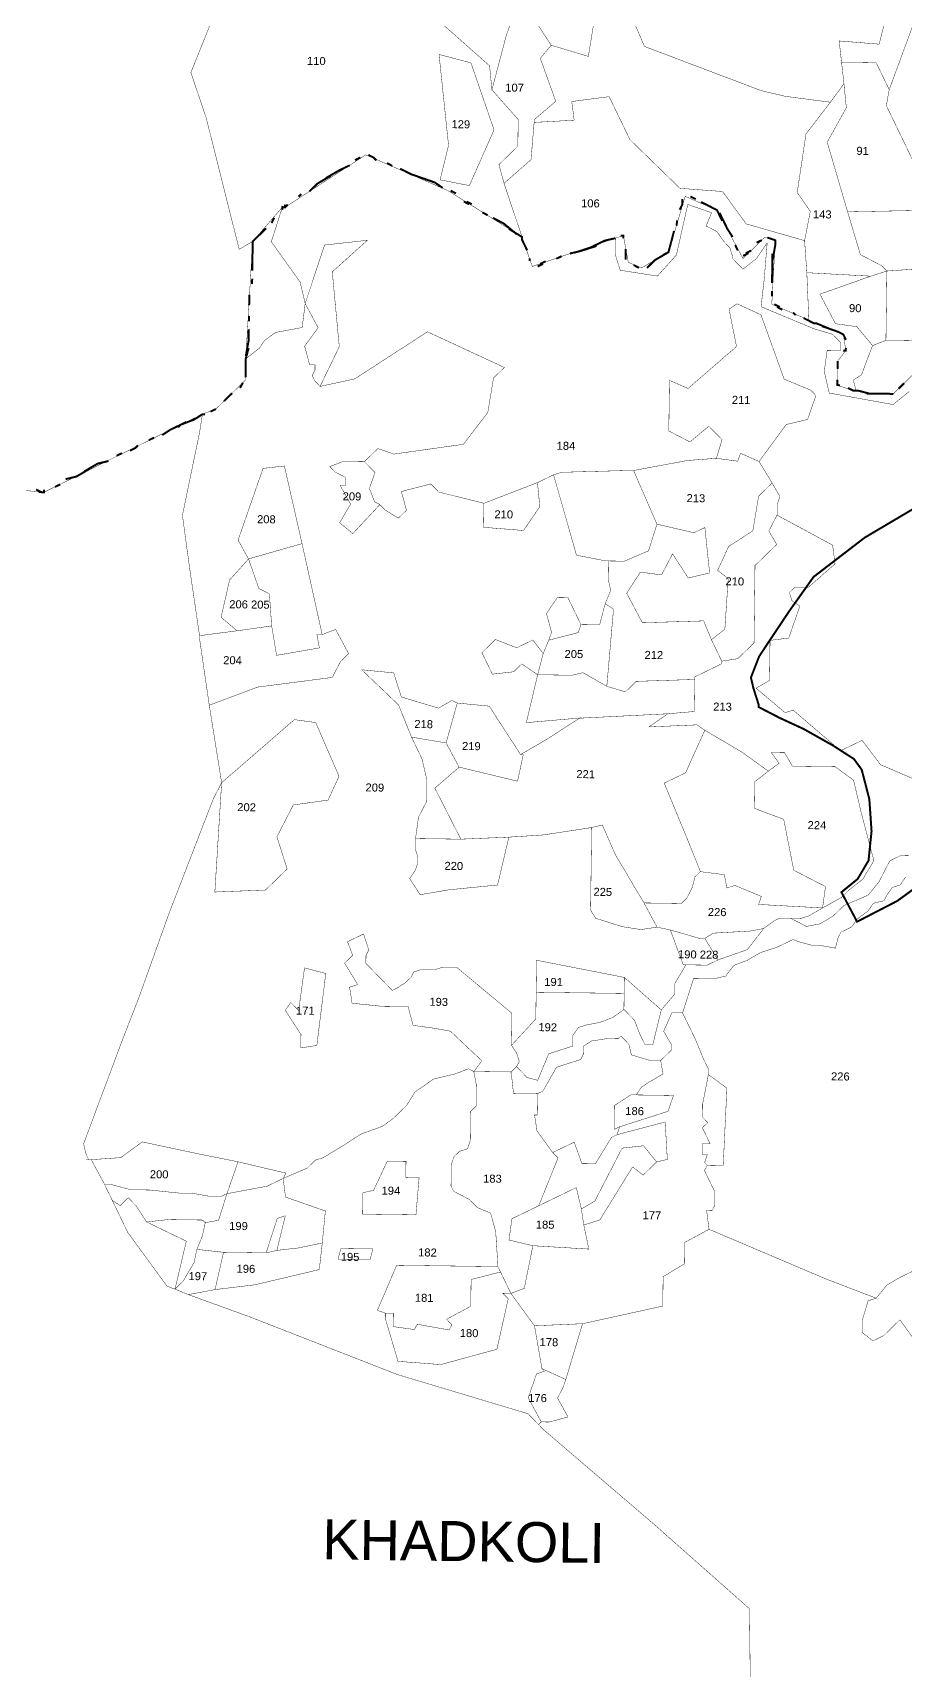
# Model space of a CAD drawing. Header units: metres. Extents: x 259177 to 277314, y 2171367 to 2185445.
# Drawn here: x 273274 to 274571, y 2174217 to 2176650 of the extents above; entities that cross this region are included whole.
import ezdxf

# ---------------------------------------------------------------- set-up
doc = ezdxf.new("R2010")
doc.units = ezdxf.units.M
doc.header["$MEASUREMENT"] = 0
for name, color, linetype in [('HAZARDS LINE', 1, 'Continuous'), ('SURVEY NO.', 7, 'Continuous'), ('SURVEY PLOT BOUNDARY', 35, 'Continuous'), ('VILLAGE BOUNDARY', 212, 'Continuous'), ('VILLAGE NAME', 3, 'Continuous')]:
    doc.layers.add(name, color=color, linetype=linetype)
doc.styles.add('PDF Arial', font='arial.ttf')

# ---------------------------------------------------------------- blocks, each defined once
blk = doc.blocks.new('FEWEWFEWQT')
at = {"layer": 'HAZARDS LINE', "lineweight": 18, "const_width": 0.005}
blk.add_lwpolyline([(282149.8361, 2174208.3896), (282149.7561, 2174208.3296), (282149.6561, 2174208.2763), (282149.6161, 2174208.3496), (282149.6561, 2174208.383), (282149.6828, 2174208.4296), (282149.6894, 2174208.503), (282149.6828, 2174208.583), (282149.6628, 2174208.6563), (282149.6428, 2174208.683), (282149.5894, 2174208.7163), (282149.5161, 2174208.7563), (282149.4561, 2174208.783), (282149.4028, 2174208.8097), (282149.4028, 2174208.8163), (282149.3894, 2174208.8564), (282149.3828, 2174208.883), (282149.4028, 2174208.9364), (282149.4761, 2174209.0497), (282149.5361, 2174209.1364), (282149.6628, 2174209.2364), (282149.8161, 2174209.3297)], dxfattribs=at)
at = {"layer": 'SURVEY PLOT BOUNDARY', "lineweight": 18, "const_width": 0.001}
for points in [[(282148.0095, 2174210.4965), (282147.9629, 2174210.3765), (282148.0029, 2174210.2631), (282148.0629, 2174210.0364), (282148.0895, 2174209.9364), (282148.1229, 2174209.9564), (282148.1095, 2174209.6631), (282148.1095, 2174209.6097), (282148.0362, 2174209.5364), (282148.0029, 2174209.5231), (282147.9495, 2174209.4964), (282147.6096, 2174209.3231), (282147.2629, 2174209.3497), (282147.1763, 2174209.3431), (282146.7896, 2174209.3631), (282146.3363, 2174209.3964), (282145.6364, 2174209.4364), (282145.0898, 2174209.4764), (282144.4831, 2174209.4964), (282144.5098, 2174209.6364), (282144.6098, 2174210.1298), (282144.8831, 2174210.4965)], [(282148.4695, 2174210.6098), (282148.7095, 2174210.4031), (282148.7162, 2174210.3431), (282148.7828, 2174210.2698), (282148.7828, 2174210.2031), (282148.7362, 2174210.1565), (282148.7495, 2174210.1098), (282148.7962, 2174209.9764), (282148.6095, 2174210.0898), (282148.4028, 2174210.1765), (282148.2029, 2174210.0431), (282148.1962, 2174210.0431), (282148.1229, 2174209.9564), (282148.0895, 2174209.9364), (282148.0629, 2174210.0364), (282148.0029, 2174210.2631), (282147.9629, 2174210.3765), (282148.0095, 2174210.4965)], [(282149.7961, 2174209.6631), (282149.7294, 2174209.5964), (282149.6694, 2174209.5964), (282149.6361, 2174209.6031), (282149.6294, 2174209.6297), (282149.6494, 2174209.6431), (282149.6761, 2174209.7164), (282149.7094, 2174209.7298), (282149.8227, 2174209.7298)], [(282149.7161, 2174210.6098), (282149.6828, 2174210.4698), (282149.5828, 2174210.4765), (282149.5894, 2174210.4231), (282149.5961, 2174210.3698), (282149.5628, 2174210.3231), (282149.4494, 2174210.3365), (282149.3894, 2174210.3498), (282149.0961, 2174210.4565), (282149.0695, 2174210.5165)], [(282149.7694, 2174210.1831), (282149.7027, 2174210.3165), (282149.7094, 2174210.3565), (282149.7827, 2174210.5632)], [(282149.0695, 2174210.5165), (282149.0961, 2174210.4565), (282149.3894, 2174210.3498), (282149.4494, 2174210.3365), (282149.5628, 2174210.3231), (282149.5028, 2174210.2431), (282149.4828, 2174210.0965), (282149.5161, 2174210.0498), (282149.5028, 2174209.9764), (282149.3561, 2174210.0164), (282149.2961, 2174210.0965), (282149.1895, 2174210.1031), (282149.0628, 2174210.2231), (282149.0095, 2174210.3298), (282148.9161, 2174210.3165), (282148.9228, 2174210.2698), (282148.8228, 2174210.2631), (282148.8228, 2174210.2698), (282148.8761, 2174210.3165), (282148.8361, 2174210.4231), (282148.8628, 2174210.4565), (282148.9561, 2174210.4298), (282148.9761, 2174210.5632)], [(282148.7828, 2174210.5765), (282148.7495, 2174210.4765), (282148.7162, 2174210.3431), (282148.7095, 2174210.4031), (282148.4695, 2174210.6098)], [(282149.7894, 2174208.6363), (282149.7094, 2174208.6697), (282149.6628, 2174208.7297), (282149.6094, 2174208.703), (282149.4894, 2174208.803), (282149.4694, 2174208.7963), (282149.3961, 2174208.8564), (282149.4294, 2174208.8764), (282149.4294, 2174208.9764), (282149.4761, 2174208.983), (282149.5028, 2174209.063), (282149.4828, 2174209.0764), (282149.4761, 2174209.0964), (282149.4894, 2174209.1097), (282149.5228, 2174209.1097), (282149.5894, 2174209.1697), (282149.5828, 2174209.2164), (282149.4428, 2174209.2897), (282149.4428, 2174209.3164), (282149.4494, 2174209.3364), (282149.4294, 2174209.3697), (282149.3961, 2174209.4231), (282149.4628, 2174209.5164), (282149.5161, 2174209.5297), (282149.5361, 2174209.5897), (282149.5228, 2174209.6031), (282149.4561, 2174209.6297), (282149.3961, 2174209.7898), (282149.3361, 2174209.8164), (282149.3161, 2174209.8031), (282149.3361, 2174209.7098), (282149.2161, 2174209.6031), (282149.1695, 2174209.6231), (282149.1695, 2174209.4964), (282149.2228, 2174209.4697), (282149.2694, 2174209.5097), (282149.3028, 2174209.4764), (282149.2894, 2174209.4297), (282149.2161, 2174209.4231), (282149.0828, 2174209.3964), (282149.0695, 2174209.3964), (282148.9028, 2174209.3897), (282148.8828, 2174209.3831), (282148.8428, 2174209.3631), (282148.7095, 2174209.3097), (282148.5962, 2174209.3364), (282148.5762, 2174209.3564), (282148.5028, 2174209.3364), (282148.5162, 2174209.2897), (282148.4962, 2174209.2697), (282148.4628, 2174209.2897), (282148.4495, 2174209.3031), (282148.4362, 2174209.3097), (282148.4228, 2174209.3431), (282148.4362, 2174209.3831), (282148.4095, 2174209.4097), (282148.4428, 2174209.4431), (282148.4828, 2174209.4297), (282148.6562, 2174209.4564), (282148.7162, 2174209.5364), (282148.7295, 2174209.6231), (282148.7562, 2174209.6498), (282148.5628, 2174209.7364), (282148.3828, 2174209.6164), (282148.2962, 2174209.5964), (282148.3429, 2174209.6964), (282148.3229, 2174209.8831), (282148.4095, 2174209.9631), (282148.3029, 2174209.9498), (282148.2562, 2174209.8031), (282148.2429, 2174209.8564), (282148.1695, 2174209.9564), (282148.1962, 2174210.0431), (282148.2029, 2174210.0431), (282148.4028, 2174210.1765), (282148.6095, 2174210.0898), (282148.7962, 2174209.9764), (282148.8228, 2174209.9031), (282149.0295, 2174209.9764), (282149.0295, 2174209.9364), (282149.0428, 2174209.8964), (282149.1361, 2174209.8831), (282149.1828, 2174209.9364), (282149.2095, 2174210.0631), (282149.2694, 2174210.0431), (282149.2561, 2174210.0098), (282149.2828, 2174209.9964), (282149.3028, 2174209.9698), (282149.3161, 2174209.9564), (282149.3228, 2174209.9364), (282149.3228, 2174209.9298), (282149.3494, 2174209.9031), (282149.3828, 2174209.9298), (282149.4094, 2174209.9698), (282149.4028, 2174209.8764), (282149.3961, 2174209.8098), (282149.5294, 2174209.7564), (282149.5761, 2174209.7431), (282149.5961, 2174209.7231), (282149.5961, 2174209.7031), (282149.5628, 2174209.7031), (282149.5561, 2174209.6498), (282149.5694, 2174209.5964), (282149.7294, 2174209.5697), (282149.7694, 2174209.6031)], [(282149.7694, 2174209.6031), (282149.7294, 2174209.5697), (282149.5694, 2174209.5964), (282149.5561, 2174209.6498), (282149.5628, 2174209.7031), (282149.5961, 2174209.7031), (282149.5961, 2174209.7231), (282149.5761, 2174209.7431), (282149.5294, 2174209.7564), (282149.3961, 2174209.8098), (282149.4028, 2174209.8764), (282149.4094, 2174209.9698), (282149.3828, 2174209.9298), (282149.3494, 2174209.9031), (282149.3228, 2174209.9298), (282149.3228, 2174209.9364), (282149.3161, 2174209.9564), (282149.3028, 2174209.9698), (282149.2828, 2174209.9964), (282149.2561, 2174210.0098), (282149.2694, 2174210.0431), (282149.2095, 2174210.0631), (282149.1828, 2174209.9364), (282149.1361, 2174209.8831), (282149.0428, 2174209.8964), (282149.0295, 2174209.9364), (282149.0295, 2174209.9764), (282149.0495, 2174209.9831), (282149.0628, 2174209.9164), (282149.0961, 2174209.9031), (282149.1628, 2174209.9431), (282149.2028, 2174210.0831), (282149.2828, 2174210.0498), (282149.3494, 2174209.9298), (282149.4028, 2174209.9831), (282149.4294, 2174209.9764), (282149.4228, 2174209.8164), (282149.5361, 2174209.7698), (282149.6028, 2174209.7431), (282149.6094, 2174209.7031), (282149.5894, 2174209.6764), (282149.5894, 2174209.6164), (282149.6294, 2174209.6031), (282149.6361, 2174209.6031), (282149.6694, 2174209.5964), (282149.7294, 2174209.5964), (282149.7961, 2174209.6631)], [(282149.7827, 2174208.443), (282149.7627, 2174208.443), (282149.7361, 2174208.4296), (282149.7094, 2174208.3763), (282149.6828, 2174208.343), (282149.6228, 2174208.3163), (282149.5961, 2174208.2896), (282149.5628, 2174208.2696), (282149.5294, 2174208.263), (282149.4894, 2174208.283), (282149.5161, 2174208.283), (282149.5361, 2174208.2896), (282149.5694, 2174208.3096), (282149.6161, 2174208.3363), (282149.6361, 2174208.3563), (282149.6694, 2174208.383), (282149.6961, 2174208.4296), (282149.6628, 2174208.5497), (282149.6428, 2174208.6297), (282149.5961, 2174208.663), (282149.5294, 2174208.663), (282149.4894, 2174208.663), (282149.4694, 2174208.6963), (282149.4361, 2174208.6963), (282149.4561, 2174208.6697), (282149.4294, 2174208.6497), (282149.3628, 2174208.6963), (282149.2694, 2174208.7497), (282149.2495, 2174208.763), (282149.1295, 2174208.7563), (282149.1761, 2174208.7897), (282149.2428, 2174208.7963), (282149.2428, 2174208.8764), (282149.2428, 2174208.883), (282149.3094, 2174208.9164), (282149.3094, 2174208.923), (282149.3494, 2174208.9297), (282149.3894, 2174208.9697), (282149.3894, 2174209.163), (282149.4428, 2174209.2164), (282149.4228, 2174209.2497), (282149.4428, 2174209.2897), (282149.5828, 2174209.2164), (282149.5894, 2174209.1697), (282149.5228, 2174209.1097), (282149.4894, 2174209.1097), (282149.4761, 2174209.0964), (282149.4828, 2174209.0764), (282149.5028, 2174209.063), (282149.4761, 2174208.983), (282149.4294, 2174208.9764), (282149.4294, 2174208.8764), (282149.3961, 2174208.8564), (282149.4694, 2174208.7963), (282149.4894, 2174208.803), (282149.6094, 2174208.703), (282149.6628, 2174208.7297), (282149.7094, 2174208.6697), (282149.7894, 2174208.6363)], [(282149.7761, 2174208.3896), (282149.7627, 2174208.3696), (282149.7427, 2174208.363), (282149.7294, 2174208.343), (282149.7227, 2174208.3296), (282149.6961, 2174208.323), (282149.6828, 2174208.303), (282149.6561, 2174208.283), (282149.6428, 2174208.263), (282149.6161, 2174208.2496), (282149.6094, 2174208.2363), (282149.6028, 2174208.2096), (282149.5628, 2174208.2163), (282149.5428, 2174208.2163), (282149.5161, 2174208.223), (282149.4961, 2174208.2296), (282149.4561, 2174208.2096), (282149.4161, 2174208.1963), (282149.3828, 2174208.1763), (282149.3494, 2174208.163), (282149.3294, 2174208.1363), (282149.3028, 2174208.1296), (282149.2628, 2174208.1296), (282149.2495, 2174208.1296), (282149.2228, 2174208.0429), (282149.1961, 2174208.0429), (282149.1761, 2174207.9963), (282149.1961, 2174207.9629), (282149.1961, 2174207.9496), (282149.1695, 2174207.9229), (282149.1428, 2174207.9229), (282149.0961, 2174207.9363), (282149.0895, 2174207.9629), (282149.0695, 2174207.9829), (282149.0628, 2174207.9763), (282149.0361, 2174207.9763), (282148.9961, 2174207.9696), (282148.9761, 2174207.9563), (282148.9761, 2174207.9363), (282148.9695, 2174207.9229), (282148.9095, 2174207.9029), (282148.8761, 2174207.8429), (282148.8628, 2174207.8363), (282148.8028, 2174207.8363), (282148.7962, 2174207.8896), (282148.8095, 2174207.9029), (282148.8361, 2174207.8763), (282148.8628, 2174207.8696), (282148.8895, 2174207.9363), (282148.9495, 2174207.9563), (282148.9495, 2174207.9829), (282148.9628, 2174208.0029), (282148.9828, 2174208.0096), (282149.0161, 2174208.0163), (282149.0495, 2174208.0296), (282149.0761, 2174208.0496), (282149.1028, 2174208.0229), (282149.1161, 2174207.9896), (282149.1295, 2174207.9629), (282149.1495, 2174207.9629), (282149.1695, 2174208.0496), (282149.2028, 2174208.0896), (282149.2028, 2174208.1163), (282149.2295, 2174208.163), (282149.2828, 2174208.163), (282149.3094, 2174208.1763), (282149.3828, 2174208.203), (282149.4228, 2174208.2563), (282149.4494, 2174208.2763), (282149.4628, 2174208.283), (282149.4894, 2174208.283), (282149.5294, 2174208.263), (282149.5628, 2174208.2696), (282149.5961, 2174208.2896), (282149.6228, 2174208.3163), (282149.6828, 2174208.343), (282149.7094, 2174208.3763), (282149.7361, 2174208.4296), (282149.7627, 2174208.443), (282149.7827, 2174208.443)], [(282149.8161, 2174207.4096), (282149.7761, 2174207.3896), (282149.7427, 2174207.3696), (282149.7161, 2174207.3362), (282149.5894, 2174207.3829), (282149.2961, 2174207.5029), (282149.2894, 2174207.5496), (282149.3028, 2174207.5496), (282149.3094, 2174207.5629), (282149.3094, 2174207.5962), (282149.2961, 2174207.6229), (282149.2828, 2174207.6496), (282149.2894, 2174207.6629), (282149.3294, 2174207.6629), (282149.3361, 2174207.8563), (282149.2894, 2174207.8896), (282149.2894, 2174207.9029), (282149.2761, 2174207.9296), (282149.2561, 2174207.9763), (282149.2228, 2174208.0429), (282149.2495, 2174208.1296), (282149.2628, 2174208.1296), (282149.3028, 2174208.1296), (282149.3294, 2174208.1363), (282149.3494, 2174208.163), (282149.3828, 2174208.1763), (282149.4161, 2174208.1963), (282149.4561, 2174208.2096), (282149.4961, 2174208.2296), (282149.5161, 2174208.223), (282149.5428, 2174208.2163), (282149.5628, 2174208.2163), (282149.6028, 2174208.2096), (282149.6094, 2174208.2363), (282149.6161, 2174208.2496), (282149.6428, 2174208.263), (282149.6561, 2174208.283), (282149.6828, 2174208.303), (282149.6961, 2174208.323), (282149.7227, 2174208.3296), (282149.7294, 2174208.343), (282149.7427, 2174208.363), (282149.7627, 2174208.3696), (282149.7761, 2174208.3896)], [(282149.4161, 2174206.2828), (282149.4094, 2174206.5562), (282149.1695, 2174206.7628), (282148.8895, 2174206.9962), (282148.8761, 2174207.0095), (282148.8828, 2174207.0162), (282148.9028, 2174207.0162), (282148.9495, 2174207.0295), (282148.9228, 2174207.0762), (282148.9361, 2174207.1029), (282148.9428, 2174207.1229), (282148.9828, 2174207.2629), (282149.1828, 2174207.3096), (282149.1828, 2174207.3829), (282149.2361, 2174207.4162), (282149.2361, 2174207.4696), (282149.2961, 2174207.5029), (282149.5894, 2174207.3829), (282149.7161, 2174207.3362), (282149.6961, 2174207.3296), (282149.6828, 2174207.2829), (282149.6828, 2174207.2495), (282149.7094, 2174207.2295), (282149.7361, 2174207.2429), (282149.7627, 2174207.2696), (282149.7761, 2174207.2829), (282149.8161, 2174207.2295)], [(282149.8161, 2174207.2295), (282149.7761, 2174207.2829), (282149.7627, 2174207.2696), (282149.7361, 2174207.2429), (282149.7094, 2174207.2295), (282149.6828, 2174207.2495), (282149.6828, 2174207.2829), (282149.6961, 2174207.3296), (282149.7161, 2174207.3362), (282149.7427, 2174207.3696), (282149.7761, 2174207.3896), (282149.8161, 2174207.4096)]]:
    blk.add_lwpolyline(points, dxfattribs=at)
for points in [[(282148.8628, 2174210.4565), (282148.7828, 2174210.5765), (282148.8095, 2174210.6632), (282148.9761, 2174210.5632), (282148.9561, 2174210.4298)], [(282149.7094, 2174210.3565), (282149.6761, 2174210.4231), (282149.5894, 2174210.4231), (282149.5828, 2174210.4765), (282149.6828, 2174210.4698), (282149.7161, 2174210.6098), (282149.7761, 2174210.6298), (282149.7827, 2174210.5632)], [(282148.8628, 2174210.4565), (282148.8361, 2174210.4231), (282148.8761, 2174210.3165), (282148.8228, 2174210.2698), (282148.8228, 2174210.2631), (282148.8161, 2174210.1698), (282148.7495, 2174210.1098), (282148.7362, 2174210.1565), (282148.7828, 2174210.2031), (282148.7828, 2174210.2698), (282148.7162, 2174210.3431), (282148.7495, 2174210.4765), (282148.7828, 2174210.5765)], [(282148.7228, 2174210.2431), (282148.6628, 2174210.4098), (282148.5828, 2174210.4298), (282148.6095, 2174210.2031), (282148.5895, 2174210.1165), (282148.6628, 2174210.1031)], [(282148.7228, 2174210.2431), (282148.6628, 2174210.1031), (282148.5895, 2174210.1165), (282148.6095, 2174210.2031), (282148.5828, 2174210.4298), (282148.6628, 2174210.4098)], [(282149.7094, 2174210.3565), (282149.7027, 2174210.3165), (282149.7694, 2174210.1831), (282149.8161, 2174210.0565), (282149.6094, 2174210.0498), (282149.5561, 2174210.2231), (282149.6028, 2174210.3098), (282149.5961, 2174210.3698), (282149.5894, 2174210.4231), (282149.6761, 2174210.4231)], [(282149.6094, 2174210.0498), (282149.6428, 2174209.9431), (282149.6961, 2174209.9164), (282149.7094, 2174209.9031), (282149.6694, 2174209.8898), (282149.5094, 2174209.8964), (282149.5028, 2174209.9764), (282149.5161, 2174210.0498), (282149.4828, 2174210.0965), (282149.5028, 2174210.2431), (282149.5628, 2174210.3231), (282149.5961, 2174210.3698), (282149.6028, 2174210.3098), (282149.5561, 2174210.2231)], [(282149.5028, 2174209.9764), (282149.5094, 2174209.8964), (282149.5161, 2174209.7764), (282149.5361, 2174209.7698), (282149.4228, 2174209.8164), (282149.4294, 2174209.9764), (282149.4028, 2174209.9831), (282149.3494, 2174209.9298), (282149.2828, 2174210.0498), (282149.2028, 2174210.0831), (282149.1628, 2174209.9431), (282149.0961, 2174209.9031), (282149.0628, 2174209.9164), (282149.0495, 2174209.9831), (282149.0295, 2174209.9764), (282148.8228, 2174209.9031), (282148.7962, 2174209.9764), (282148.7495, 2174210.1098), (282148.8161, 2174210.1698), (282148.8228, 2174210.2631), (282148.9228, 2174210.2698), (282148.9161, 2174210.3165), (282149.0095, 2174210.3298), (282149.0628, 2174210.2231), (282149.1895, 2174210.1031), (282149.2961, 2174210.0965), (282149.3561, 2174210.0164)], [(282149.8694, 2174209.9164), (282149.7094, 2174209.9031), (282149.6961, 2174209.9164), (282149.6428, 2174209.9431), (282149.6094, 2174210.0498), (282149.8161, 2174210.0565)], [(282148.1429, 2174209.6898), (282148.1095, 2174209.6631), (282148.1229, 2174209.9564), (282148.1962, 2174210.0431), (282148.1695, 2174209.9564), (282148.2429, 2174209.8564), (282148.2562, 2174209.8031), (282148.2495, 2174209.7431), (282148.2162, 2174209.7364), (282148.1829, 2174209.7298), (282148.1562, 2174209.7098)], [(282148.2962, 2174209.5964), (282148.2829, 2174209.6097), (282148.2762, 2174209.6231), (282148.2829, 2174209.6364), (282148.2829, 2174209.6498), (282148.2695, 2174209.6498), (282148.2562, 2174209.6964), (282148.2895, 2174209.7431), (282148.2562, 2174209.8031), (282148.3029, 2174209.9498), (282148.4095, 2174209.9631), (282148.3229, 2174209.8831), (282148.3429, 2174209.6964)], [(282149.6694, 2174209.8898), (282149.5428, 2174209.8431), (282149.5828, 2174209.7698), (282149.6361, 2174209.7631), (282149.6761, 2174209.7164), (282149.6494, 2174209.6431), (282149.6294, 2174209.6297), (282149.6361, 2174209.6031), (282149.6294, 2174209.6031), (282149.5894, 2174209.6164), (282149.5894, 2174209.6764), (282149.6094, 2174209.7031), (282149.6028, 2174209.7431), (282149.5361, 2174209.7698), (282149.5161, 2174209.7764), (282149.5094, 2174209.8964)], [(282149.7094, 2174209.7298), (282149.6761, 2174209.7164), (282149.6361, 2174209.7631), (282149.5828, 2174209.7698), (282149.5428, 2174209.8431), (282149.6694, 2174209.8898), (282149.7094, 2174209.9031)], [(282149.7094, 2174209.7298), (282149.7094, 2174209.9031), (282149.8694, 2174209.9164), (282149.8627, 2174209.7898), (282149.8227, 2174209.7831), (282149.8227, 2174209.7298)], [(282149.3961, 2174209.4231), (282149.3494, 2174209.4431), (282149.3428, 2174209.4231), (282149.2894, 2174209.4297), (282149.3028, 2174209.4764), (282149.2694, 2174209.5097), (282149.2228, 2174209.4697), (282149.1695, 2174209.4964), (282149.1695, 2174209.6231), (282149.2161, 2174209.6031), (282149.3361, 2174209.7098), (282149.3161, 2174209.8031), (282149.3361, 2174209.8164), (282149.3961, 2174209.7898), (282149.4561, 2174209.6297), (282149.5228, 2174209.6031), (282149.5361, 2174209.5897), (282149.5161, 2174209.5297), (282149.4628, 2174209.5164)], [(282148.2962, 2174209.5964), (282148.3828, 2174209.6164), (282148.5628, 2174209.7364), (282148.7562, 2174209.6498), (282148.7295, 2174209.6231), (282148.7162, 2174209.5364), (282148.6562, 2174209.4564), (282148.4828, 2174209.4297), (282148.4428, 2174209.4431), (282148.4095, 2174209.4097), (282148.3562, 2174209.4097), (282148.3229, 2174209.3964), (282148.3362, 2174209.3831), (282148.3629, 2174209.3697), (282148.3629, 2174209.3497), (282148.3495, 2174209.3497), (282148.3762, 2174209.3031), (282148.3495, 2174209.2564), (282148.3828, 2174209.2297), (282148.4495, 2174209.3031), (282148.4628, 2174209.2897), (282148.4962, 2174209.2697), (282148.5162, 2174209.2897), (282148.5028, 2174209.3364), (282148.5762, 2174209.3564), (282148.5962, 2174209.3364), (282148.7095, 2174209.3097), (282148.7095, 2174209.2497), (282148.8095, 2174209.243), (282148.8495, 2174209.3031), (282148.8428, 2174209.3631), (282148.8828, 2174209.3831), (282148.9428, 2174209.183), (282149.0161, 2174209.1697), (282149.0228, 2174209.1697), (282149.0228, 2174209.123), (282149.0295, 2174209.0964), (282149.0161, 2174209.063), (282149.0028, 2174209.0097), (282148.9561, 2174209.0097), (282148.9228, 2174209.0764), (282148.8961, 2174209.0764), (282148.8695, 2174209.0364), (282148.8828, 2174208.9897), (282148.8761, 2174208.9697), (282148.8628, 2174208.9364), (282148.8361, 2174208.9697), (282148.7962, 2174208.9497), (282148.7428, 2174208.9697), (282148.7095, 2174208.9364), (282148.7362, 2174208.883), (282148.7895, 2174208.8897), (282148.8028, 2174208.903), (282148.8095, 2174208.9097), (282148.8495, 2174208.883), (282148.8228, 2174208.763), (282148.9561, 2174208.7763), (282148.8761, 2174208.723), (282148.8095, 2174208.683), (282148.7295, 2174208.803), (282148.6495, 2174208.8097), (282148.6362, 2174208.8163), (282148.6028, 2174208.7963), (282148.5095, 2174208.823), (282148.4895, 2174208.883), (282148.4095, 2174208.8897), (282148.5028, 2174208.803), (282148.5362, 2174208.723), (282148.5628, 2174208.6697), (282148.5762, 2174208.6163), (282148.5762, 2174208.563), (282148.5562, 2174208.523), (282148.5495, 2174208.4697), (282148.5495, 2174208.443), (282148.5562, 2174208.423), (282148.5562, 2174208.4096), (282148.5495, 2174208.3896), (282148.5362, 2174208.3696), (282148.5628, 2174208.3296), (282148.6362, 2174208.343), (282148.7562, 2174208.3563), (282148.7828, 2174208.4763), (282148.8695, 2174208.483), (282148.9895, 2174208.503), (282148.9895, 2174208.2963), (282149.0028, 2174208.2763), (282149.0695, 2174208.2563), (282149.1161, 2174208.2496), (282149.1561, 2174208.2563), (282149.1895, 2174208.2496), (282149.2228, 2174208.163), (282149.2295, 2174208.163), (282149.2028, 2174208.1163), (282149.2028, 2174208.0896), (282149.1695, 2174208.0496), (282149.0761, 2174208.1296), (282148.8561, 2174208.1696), (282148.8561, 2174208.0896), (282148.8561, 2174208.0229), (282148.7962, 2174207.9563), (282148.7962, 2174208.0363), (282148.6562, 2174208.1496), (282148.6228, 2174208.1496), (282148.6028, 2174208.143), (282148.5828, 2174208.143), (282148.5695, 2174208.143), (282148.5495, 2174208.1363), (282148.5428, 2174208.123), (282148.5295, 2174208.1096), (282148.5095, 2174208.0963), (282148.4962, 2174208.0896), (282148.4295, 2174208.1563), (282148.4295, 2174208.1763), (282148.4362, 2174208.1896), (282148.4228, 2174208.2296), (282148.3828, 2174208.2096), (282148.3962, 2174208.1763), (282148.3762, 2174208.1563), (282148.4095, 2174208.103), (282148.3895, 2174208.0963), (282148.3962, 2174208.0563), (282148.4695, 2174208.0496), (282148.5362, 2174208.0496), (282148.5495, 2174208.0029), (282148.6028, 2174207.9963), (282148.6428, 2174207.9896), (282148.7228, 2174207.9163), (282148.7028, 2174207.8896), (282148.6895, 2174207.8963), (282148.6562, 2174207.8829), (282148.6028, 2174207.8696), (282148.5562, 2174207.8363), (282148.5362, 2174207.8029), (282148.5028, 2174207.7696), (282148.4762, 2174207.7496), (282148.4228, 2174207.7296), (282148.3828, 2174207.7029), (282148.3295, 2174207.6696), (282148.3095, 2174207.6629), (282148.2895, 2174207.6429), (282148.2295, 2174207.6162), (282148.2362, 2174207.6296), (282148.1162, 2174207.6563), (282148.0095, 2174207.6763), (282147.8762, 2174207.7029), (282147.8229, 2174207.6629), (282147.7429, 2174207.6563), (282147.7362, 2174207.6696), (282147.7296, 2174207.6963), (282147.8229, 2174207.9563), (282147.8629, 2174208.063), (282147.9362, 2174208.2763), (282148.0429, 2174208.563), (282148.0629, 2174208.603), (282148.0495, 2174208.3296), (282148.1762, 2174208.3363), (282148.2295, 2174208.3896), (282148.2029, 2174208.4697), (282148.2429, 2174208.5497), (282148.3295, 2174208.563), (282148.3562, 2174208.623), (282148.2962, 2174208.7563), (282148.2429, 2174208.763), (282148.0629, 2174208.603), (282148.0295, 2174208.7963), (282148.1495, 2174208.843), (282148.3362, 2174208.8697), (282148.3562, 2174208.9097), (282148.3762, 2174208.9297), (282148.3429, 2174208.9897), (282148.3095, 2174208.9764), (282148.2562, 2174209.203), (282148.2095, 2174209.3964), (282148.1562, 2174209.3897), (282148.0962, 2174209.2097), (282148.1229, 2174209.163), (282148.0762, 2174209.1097), (282148.0562, 2174209.0164), (282148.0962, 2174208.983), (282148.0029, 2174208.9697), (282147.9762, 2174209.1364), (282147.9562, 2174209.2697), (282147.9962, 2174209.4764), (282148.0029, 2174209.5231), (282148.0362, 2174209.5364), (282148.1095, 2174209.6097), (282148.1095, 2174209.6631), (282148.1429, 2174209.6898), (282148.1562, 2174209.7098), (282148.1829, 2174209.7298), (282148.2162, 2174209.7364), (282148.2495, 2174209.7431), (282148.2562, 2174209.8031), (282148.2895, 2174209.7431), (282148.2562, 2174209.6964), (282148.2695, 2174209.6498), (282148.2829, 2174209.6498), (282148.2829, 2174209.6364), (282148.2762, 2174209.6231), (282148.2829, 2174209.6097)], [(282149.4294, 2174209.3697), (282149.3961, 2174209.3364), (282149.3828, 2174209.2497), (282149.3228, 2174209.2097), (282149.2961, 2174209.1497), (282149.3228, 2174209.1297), (282149.3161, 2174209.003), (282149.2828, 2174208.9764), (282149.2628, 2174209.023), (282149.1095, 2174209.0164), (282149.0695, 2174209.0897), (282149.1028, 2174209.143), (282149.1561, 2174209.1364), (282149.1828, 2174209.1897), (282149.2228, 2174209.1297), (282149.2761, 2174209.143), (282149.2628, 2174209.2564), (282149.2361, 2174209.243), (282149.1428, 2174209.2631), (282149.0828, 2174209.3964), (282149.2161, 2174209.4231), (282149.2894, 2174209.4297), (282149.3428, 2174209.4231), (282149.3494, 2174209.4431), (282149.3961, 2174209.4231)], [(282148.4495, 2174209.3031), (282148.3828, 2174209.2297), (282148.3495, 2174209.2564), (282148.3762, 2174209.3031), (282148.3495, 2174209.3497), (282148.3629, 2174209.3497), (282148.3629, 2174209.3697), (282148.3362, 2174209.3831), (282148.3229, 2174209.3964), (282148.3562, 2174209.4097), (282148.4095, 2174209.4097), (282148.4362, 2174209.3831), (282148.4228, 2174209.3431), (282148.4362, 2174209.3097)], [(282148.1229, 2174209.163), (282148.0962, 2174209.2097), (282148.1562, 2174209.3897), (282148.2095, 2174209.3964), (282148.2562, 2174209.203)], [(282148.7095, 2174209.3097), (282148.8428, 2174209.3631), (282148.8495, 2174209.3031), (282148.8095, 2174209.243), (282148.7095, 2174209.2497)], [(282149.1428, 2174209.2631), (282149.1228, 2174209.1964), (282149.0628, 2174209.1697), (282149.0228, 2174209.1697), (282149.0161, 2174209.1697), (282148.9428, 2174209.183), (282148.8828, 2174209.3831), (282148.9028, 2174209.3897), (282149.0695, 2174209.3964), (282149.0828, 2174209.3964)], [(282149.4428, 2174209.2897), (282149.4228, 2174209.2497), (282149.4428, 2174209.2164), (282149.3894, 2174209.163), (282149.3894, 2174208.9697), (282149.3494, 2174208.9297), (282149.3094, 2174208.923), (282149.2828, 2174208.9764), (282149.3161, 2174209.003), (282149.3228, 2174209.1297), (282149.2961, 2174209.1497), (282149.3228, 2174209.2097), (282149.3828, 2174209.2497), (282149.3961, 2174209.3364), (282149.4294, 2174209.3697), (282149.4494, 2174209.3364), (282149.4428, 2174209.3164)], [(282149.2828, 2174208.9764), (282149.3094, 2174208.923), (282149.3094, 2174208.9164), (282149.2428, 2174208.883), (282149.2428, 2174208.8764), (282149.0961, 2174208.8697), (282149.0695, 2174208.843), (282149.0228, 2174208.8564), (282149.0361, 2174209.0364), (282149.0361, 2174209.0497), (282149.0161, 2174209.063), (282149.0295, 2174209.0964), (282149.0228, 2174209.123), (282149.0228, 2174209.1697), (282149.0628, 2174209.1697), (282149.1228, 2174209.1964), (282149.1428, 2174209.2631), (282149.2361, 2174209.243), (282149.2628, 2174209.2564), (282149.2761, 2174209.143), (282149.2228, 2174209.1297), (282149.1828, 2174209.1897), (282149.1561, 2174209.1364), (282149.1028, 2174209.143), (282149.0695, 2174209.0897), (282149.1095, 2174209.0164), (282149.2628, 2174209.023)], [(282148.1829, 2174208.9964), (282148.1762, 2174209.0764), (282148.1495, 2174209.0897), (282148.1229, 2174209.163), (282148.2562, 2174209.203), (282148.3095, 2174208.9764), (282148.2962, 2174208.9764), (282148.3029, 2174208.943), (282148.1962, 2174208.923)], [(282148.1829, 2174208.9964), (282148.0962, 2174208.983), (282148.0562, 2174209.0164), (282148.0762, 2174209.1097), (282148.1229, 2174209.163), (282148.1495, 2174209.0897), (282148.1762, 2174209.0764)], [(282148.9561, 2174209.0097), (282148.9495, 2174208.9897), (282148.8761, 2174208.9697), (282148.8828, 2174208.9897), (282148.8695, 2174209.0364), (282148.8961, 2174209.0764), (282148.9228, 2174209.0764)], [(282149.0228, 2174208.8564), (282148.9628, 2174208.8897), (282148.9361, 2174208.883), (282148.8895, 2174208.883), (282148.8495, 2174208.883), (282148.8628, 2174208.9364), (282148.8761, 2174208.9697), (282148.9495, 2174208.9897), (282148.9561, 2174209.0097), (282149.0028, 2174209.0097), (282149.0161, 2174209.063), (282149.0361, 2174209.0497), (282149.0361, 2174209.0364)], [(282148.3095, 2174208.9764), (282148.3429, 2174208.9897), (282148.3762, 2174208.9297), (282148.3562, 2174208.9097), (282148.3362, 2174208.8697), (282148.1495, 2174208.843), (282148.0295, 2174208.7963), (282148.0029, 2174208.963), (282148.0029, 2174208.9697), (282148.0962, 2174208.983), (282148.1829, 2174208.9964), (282148.1962, 2174208.923), (282148.3029, 2174208.943), (282148.2962, 2174208.9764)], [(282148.8628, 2174208.9364), (282148.8495, 2174208.883), (282148.8095, 2174208.9097), (282148.8028, 2174208.903), (282148.7895, 2174208.8897), (282148.7362, 2174208.883), (282148.7095, 2174208.9364), (282148.7428, 2174208.9697), (282148.7962, 2174208.9497), (282148.8361, 2174208.9697)], [(282148.6495, 2174208.8097), (282148.6228, 2174208.7097), (282148.5362, 2174208.723), (282148.5028, 2174208.803), (282148.4095, 2174208.8897), (282148.4895, 2174208.883), (282148.5095, 2174208.823), (282148.6028, 2174208.7963), (282148.6362, 2174208.8163)], [(282149.0228, 2174208.8564), (282149.0695, 2174208.843), (282149.0961, 2174208.8697), (282149.2428, 2174208.8764), (282149.2428, 2174208.7963), (282149.1761, 2174208.7897), (282148.9628, 2174208.7763), (282148.9561, 2174208.7763), (282148.8228, 2174208.763), (282148.8495, 2174208.883), (282148.8895, 2174208.883), (282148.9361, 2174208.883), (282148.9628, 2174208.8897)], [(282149.2694, 2174208.7497), (282149.2428, 2174208.6897), (282149.2228, 2174208.643), (282149.1695, 2174208.6163), (282149.2295, 2174208.4763), (282149.2628, 2174208.3963), (282149.2495, 2174208.383), (282149.2428, 2174208.3563), (282149.2295, 2174208.3296), (282149.2161, 2174208.3163), (282149.1228, 2174208.3163), (282149.0495, 2174208.4363), (282149.0161, 2174208.5097), (282148.9895, 2174208.503), (282148.8695, 2174208.483), (282148.7828, 2174208.4763), (282148.6628, 2174208.4697), (282148.5962, 2174208.5963), (282148.6562, 2174208.6497), (282148.8028, 2174208.6163), (282148.8161, 2174208.683), (282148.8095, 2174208.683), (282148.8761, 2174208.723), (282148.9561, 2174208.7763), (282148.9628, 2174208.7763), (282149.1761, 2174208.7897), (282149.1295, 2174208.7563), (282149.2495, 2174208.763)], [(282148.8095, 2174208.683), (282148.8161, 2174208.683), (282148.8028, 2174208.6163), (282148.6562, 2174208.6497), (282148.6228, 2174208.7097), (282148.6495, 2174208.8097), (282148.7295, 2174208.803)], [(282148.0629, 2174208.603), (282148.2429, 2174208.763), (282148.2962, 2174208.7563), (282148.3562, 2174208.623), (282148.3295, 2174208.563), (282148.2429, 2174208.5497), (282148.2029, 2174208.4697), (282148.2295, 2174208.3896), (282148.1762, 2174208.3363), (282148.0495, 2174208.3296)], [(282149.4294, 2174208.6497), (282149.3961, 2174208.623), (282149.3961, 2174208.5563), (282149.4694, 2174208.5297), (282149.4961, 2174208.403), (282149.5761, 2174208.363), (282149.5694, 2174208.3096), (282149.4094, 2174208.3163), (282149.4161, 2174208.3363), (282149.3494, 2174208.363), (282149.3294, 2174208.3563), (282149.3228, 2174208.3896), (282149.2628, 2174208.3963), (282149.2295, 2174208.4763), (282149.1695, 2174208.6163), (282149.2228, 2174208.643), (282149.2428, 2174208.6897), (282149.2694, 2174208.7497), (282149.3628, 2174208.6963)], [(282148.6562, 2174208.6497), (282148.5962, 2174208.5963), (282148.6628, 2174208.4697), (282148.5495, 2174208.4697), (282148.5562, 2174208.523), (282148.5762, 2174208.563), (282148.5762, 2174208.6163), (282148.5628, 2174208.6697), (282148.5362, 2174208.723), (282148.6228, 2174208.7097)], [(282149.4894, 2174208.663), (282149.5294, 2174208.663), (282149.5961, 2174208.663), (282149.6428, 2174208.6297), (282149.6628, 2174208.5497), (282149.6961, 2174208.4296), (282149.6694, 2174208.383), (282149.6361, 2174208.3563), (282149.6161, 2174208.3363), (282149.5694, 2174208.3096), (282149.5761, 2174208.363), (282149.4961, 2174208.403), (282149.4694, 2174208.5297), (282149.3961, 2174208.5563), (282149.3961, 2174208.623), (282149.4294, 2174208.6497), (282149.4561, 2174208.6697), (282149.4361, 2174208.6963), (282149.4694, 2174208.6963)], [(282149.1561, 2174208.2563), (282149.1161, 2174208.2496), (282149.0695, 2174208.2563), (282149.0028, 2174208.2763), (282148.9895, 2174208.2963), (282148.9895, 2174208.503), (282149.0161, 2174208.5097), (282149.0495, 2174208.4363), (282149.1228, 2174208.3163)], [(282148.5495, 2174208.4697), (282148.6628, 2174208.4697), (282148.7828, 2174208.4763), (282148.7562, 2174208.3563), (282148.6362, 2174208.343), (282148.5628, 2174208.3296), (282148.5362, 2174208.3696), (282148.5495, 2174208.3896), (282148.5562, 2174208.4096), (282148.5562, 2174208.423), (282148.5495, 2174208.443)], [(282149.5694, 2174208.3096), (282149.5361, 2174208.2896), (282149.5161, 2174208.283), (282149.4894, 2174208.283), (282149.4628, 2174208.283), (282149.4494, 2174208.2763), (282149.4228, 2174208.2563), (282149.3894, 2174208.2496), (282149.2961, 2174208.243), (282149.2761, 2174208.2296), (282149.2628, 2174208.2296), (282149.1895, 2174208.2496), (282149.1561, 2174208.2563), (282149.1228, 2174208.3163), (282149.2161, 2174208.3163), (282149.2295, 2174208.3296), (282149.2428, 2174208.3563), (282149.2495, 2174208.383), (282149.2628, 2174208.3963), (282149.3228, 2174208.3896), (282149.3294, 2174208.3563), (282149.3494, 2174208.363), (282149.4161, 2174208.3363), (282149.4094, 2174208.3163)], [(282149.2761, 2174208.2296), (282149.2961, 2174208.243), (282149.3894, 2174208.2496), (282149.4228, 2174208.2563), (282149.3828, 2174208.203), (282149.3094, 2174208.1763)], [(282148.7962, 2174207.9563), (282148.8095, 2174207.9363), (282148.8161, 2174207.9163), (282148.8095, 2174207.9029), (282148.7962, 2174207.8896), (282148.7028, 2174207.8896), (282148.7228, 2174207.9163), (282148.6428, 2174207.9896), (282148.6028, 2174207.9963), (282148.5495, 2174208.0029), (282148.5362, 2174208.0496), (282148.4695, 2174208.0496), (282148.3962, 2174208.0563), (282148.3895, 2174208.0963), (282148.4095, 2174208.103), (282148.3762, 2174208.1563), (282148.3962, 2174208.1763), (282148.3828, 2174208.2096), (282148.4228, 2174208.2296), (282148.4362, 2174208.1896), (282148.4295, 2174208.1763), (282148.4295, 2174208.1563), (282148.4962, 2174208.0896), (282148.5095, 2174208.0963), (282148.5295, 2174208.1096), (282148.5428, 2174208.123), (282148.5495, 2174208.1363), (282148.5695, 2174208.143), (282148.5828, 2174208.143), (282148.6028, 2174208.143), (282148.6228, 2174208.1496), (282148.6562, 2174208.1496), (282148.7962, 2174208.0363)], [(282149.2761, 2174208.2296), (282149.3094, 2174208.1763), (282149.2828, 2174208.163), (282149.2295, 2174208.163), (282149.2228, 2174208.163), (282149.1895, 2174208.2496), (282149.2628, 2174208.2296)], [(282148.3295, 2174208.1296), (282148.3095, 2174207.9496), (282148.2695, 2174207.9429), (282148.2695, 2174207.9763), (282148.2295, 2174208.0363), (282148.2429, 2174208.0563), (282148.2629, 2174208.0363), (282148.2762, 2174208.143)], [(282148.3295, 2174208.1296), (282148.2762, 2174208.143), (282148.2629, 2174208.0363), (282148.2429, 2174208.0563), (282148.2295, 2174208.0363), (282148.2695, 2174207.9763), (282148.2695, 2174207.9429), (282148.3095, 2174207.9496)], [(282149.0761, 2174208.0896), (282148.8561, 2174208.0896), (282148.8561, 2174208.1696), (282149.0761, 2174208.1296)], [(282149.0761, 2174208.0896), (282149.0761, 2174208.1296), (282149.1695, 2174208.0496), (282149.1495, 2174207.9629), (282149.1295, 2174207.9629), (282149.1161, 2174207.9896), (282149.1028, 2174208.0229), (282149.0761, 2174208.0496)], [(282149.0761, 2174208.0496), (282149.0495, 2174208.0296), (282149.0161, 2174208.0163), (282148.9828, 2174208.0096), (282148.9628, 2174208.0029), (282148.9495, 2174207.9829), (282148.9495, 2174207.9563), (282148.8895, 2174207.9363), (282148.8628, 2174207.8696), (282148.8361, 2174207.8763), (282148.8095, 2174207.9029), (282148.8161, 2174207.9163), (282148.8095, 2174207.9363), (282148.7962, 2174207.9563), (282148.8561, 2174208.0229), (282148.8561, 2174208.0896), (282149.0761, 2174208.0896)], [(282149.2894, 2174207.8896), (282149.2761, 2174207.8163), (282149.2761, 2174207.7829), (282149.2894, 2174207.7696), (282149.2761, 2174207.7563), (282149.2961, 2174207.7163), (282149.2761, 2174207.7163), (282149.2761, 2174207.7029), (282149.2761, 2174207.6896), (282149.2894, 2174207.6896), (282149.2828, 2174207.6696), (282149.2894, 2174207.6629), (282149.2828, 2174207.6496), (282149.2961, 2174207.6229), (282149.3094, 2174207.5962), (282149.3094, 2174207.5629), (282149.3028, 2174207.5496), (282149.2894, 2174207.5496), (282149.2961, 2174207.5029), (282149.2361, 2174207.4696), (282149.2361, 2174207.4162), (282149.1828, 2174207.3829), (282149.1828, 2174207.3096), (282148.9828, 2174207.2629), (282148.8628, 2174207.2562), (282148.8028, 2174207.3362), (282148.8361, 2174207.3496), (282148.8561, 2174207.4562), (282148.9961, 2174207.4496), (282148.9828, 2174207.5096), (282149.0228, 2174207.5229), (282149.1028, 2174207.6563), (282149.1295, 2174207.6362), (282149.1628, 2174207.6696), (282149.1895, 2174207.6763), (282149.1828, 2174207.7696), (282149.0628, 2174207.7363), (282149.0695, 2174207.7563), (282149.1895, 2174207.7963), (282149.2028, 2174207.8363), (282149.1095, 2174207.8363), (282149.1228, 2174207.8563), (282149.1428, 2174207.8696), (282149.1761, 2174207.8896), (282149.1695, 2174207.9229), (282149.1961, 2174207.9496), (282149.1961, 2174207.9629), (282149.1761, 2174207.9963), (282149.1961, 2174208.0429), (282149.2228, 2174208.0429), (282149.2561, 2174207.9763), (282149.2761, 2174207.9296), (282149.2894, 2174207.9029)], [(282149.1695, 2174207.9229), (282149.1761, 2174207.8896), (282149.1428, 2174207.8696), (282149.1228, 2174207.8563), (282149.1095, 2174207.8363), (282149.0961, 2174207.8363), (282149.0561, 2174207.8096), (282149.0561, 2174207.7496), (282149.0695, 2174207.7563), (282149.0628, 2174207.7363), (282149.0495, 2174207.7296), (282149.0095, 2174207.6629), (282148.9761, 2174207.6629), (282148.9561, 2174207.7163), (282148.9028, 2174207.6896), (282148.8628, 2174207.7429), (282148.8561, 2174207.7829), (282148.8628, 2174207.7829), (282148.8628, 2174207.8363), (282148.8761, 2174207.8429), (282148.9095, 2174207.9029), (282148.9695, 2174207.9229), (282148.9761, 2174207.9363), (282148.9761, 2174207.9563), (282148.9961, 2174207.9696), (282149.0361, 2174207.9763), (282149.0628, 2174207.9763), (282149.0695, 2174207.9829), (282149.0895, 2174207.9629), (282149.0961, 2174207.9363), (282149.1428, 2174207.9229)], [(282148.7028, 2174207.8896), (282148.7095, 2174207.8563), (282148.7095, 2174207.8029), (282148.6962, 2174207.7896), (282148.6962, 2174207.7163), (282148.6895, 2174207.6963), (282148.6695, 2174207.6896), (282148.6562, 2174207.6763), (282148.6495, 2174207.6563), (282148.6495, 2174207.6029), (282148.6562, 2174207.5896), (282148.6962, 2174207.5696), (282148.7028, 2174207.5629), (282148.7162, 2174207.5496), (282148.7495, 2174207.5362), (282148.7628, 2174207.4896), (282148.7695, 2174207.4029), (282148.5162, 2174207.4029), (282148.4695, 2174207.2896), (282148.4895, 2174207.2829), (282148.4895, 2174207.2696), (282148.5228, 2174207.1629), (282148.6295, 2174207.1562), (282148.7695, 2174207.1962), (282148.7962, 2174207.3229), (282148.7828, 2174207.3362), (282148.8028, 2174207.3362), (282148.8628, 2174207.2562), (282148.8828, 2174207.1495), (282148.8895, 2174207.1429), (282148.8695, 2174207.1362), (282148.8495, 2174207.0762), (282148.8828, 2174207.0162), (282148.8761, 2174207.0095), (282148.8495, 2174207.0362), (282148.5228, 2174207.1295), (282148.1495, 2174207.2696), (282147.9962, 2174207.3229), (282148.0629, 2174207.3362), (282148.1629, 2174207.3496), (282148.3229, 2174207.3896), (282148.3295, 2174207.4562), (282148.3362, 2174207.5362), (282148.2362, 2174207.5696), (282148.2295, 2174207.6162), (282148.2895, 2174207.6429), (282148.3095, 2174207.6629), (282148.3295, 2174207.6696), (282148.3828, 2174207.7029), (282148.4228, 2174207.7296), (282148.4762, 2174207.7496), (282148.5028, 2174207.7696), (282148.5362, 2174207.8029), (282148.5562, 2174207.8363), (282148.6028, 2174207.8696), (282148.6562, 2174207.8829), (282148.6895, 2174207.8963)], [(282148.7962, 2174207.8896), (282148.8028, 2174207.8363), (282148.8628, 2174207.8363), (282148.8628, 2174207.7829), (282148.8561, 2174207.7829), (282148.8628, 2174207.7429), (282148.9028, 2174207.6896), (282148.9161, 2174207.6763), (282148.8695, 2174207.5562), (282148.8028, 2174207.5229), (282148.7962, 2174207.4696), (282148.8561, 2174207.4562), (282148.8361, 2174207.3496), (282148.8028, 2174207.3362), (282148.7828, 2174207.3762), (282148.7762, 2174207.3896), (282148.7695, 2174207.4029), (282148.7628, 2174207.4896), (282148.7495, 2174207.5362), (282148.7162, 2174207.5496), (282148.7028, 2174207.5629), (282148.6962, 2174207.5696), (282148.6562, 2174207.5896), (282148.6495, 2174207.6029), (282148.6495, 2174207.6563), (282148.6562, 2174207.6763), (282148.6695, 2174207.6896), (282148.6895, 2174207.6963), (282148.6962, 2174207.7163), (282148.6962, 2174207.7896), (282148.7095, 2174207.8029), (282148.7095, 2174207.8563), (282148.7028, 2174207.8896)], [(282149.2894, 2174207.6629), (282149.2828, 2174207.6696), (282149.2894, 2174207.6896), (282149.2761, 2174207.6896), (282149.2761, 2174207.7029), (282149.2761, 2174207.7163), (282149.2961, 2174207.7163), (282149.2761, 2174207.7563), (282149.2894, 2174207.7696), (282149.2761, 2174207.7829), (282149.2761, 2174207.8163), (282149.2894, 2174207.8896), (282149.3361, 2174207.8563), (282149.3294, 2174207.6629)], [(282149.1095, 2174207.8363), (282149.2028, 2174207.8363), (282149.1895, 2174207.7963), (282149.0695, 2174207.7563), (282149.0561, 2174207.7496), (282149.0561, 2174207.8096), (282149.0961, 2174207.8363)], [(282149.1628, 2174207.6696), (282149.1295, 2174207.7096), (282149.0761, 2174207.7029), (282149.0095, 2174207.5696), (282148.9761, 2174207.5496), (282148.9628, 2174207.6029), (282148.8695, 2174207.5562), (282148.9161, 2174207.6763), (282148.9028, 2174207.6896), (282148.9561, 2174207.7163), (282148.9761, 2174207.6629), (282149.0095, 2174207.6629), (282149.0495, 2174207.7296), (282149.0628, 2174207.7363), (282149.1828, 2174207.7696), (282149.1895, 2174207.6763)], [(282148.1162, 2174207.6563), (282148.0895, 2174207.5762), (282148.0762, 2174207.5696), (282148.0429, 2174207.5696), (282148.0029, 2174207.5762), (282147.9695, 2174207.5762), (282147.8962, 2174207.5829), (282147.8496, 2174207.5829), (282147.7962, 2174207.5962), (282147.7829, 2174207.5962), (282147.7496, 2174207.6563), (282147.7429, 2174207.6563), (282147.8229, 2174207.6629), (282147.8762, 2174207.7029), (282148.0095, 2174207.6763)], [(282148.9828, 2174207.5096), (282148.9761, 2174207.5496), (282149.0095, 2174207.5696), (282149.0761, 2174207.7029), (282149.1295, 2174207.7096), (282149.1628, 2174207.6696), (282149.1295, 2174207.6362), (282149.1028, 2174207.6563), (282149.0228, 2174207.5229)], [(282148.1162, 2174207.6563), (282148.2362, 2174207.6296), (282148.2295, 2174207.6162), (282148.1895, 2174207.5962), (282148.1562, 2174207.5896), (282148.0895, 2174207.5762)], [(282148.5695, 2174207.6229), (282148.5628, 2174207.5296), (282148.4295, 2174207.5296), (282148.4295, 2174207.5829), (282148.4562, 2174207.5896), (282148.4895, 2174207.6629), (282148.5362, 2174207.6629), (282148.5362, 2174207.6229)], [(282148.5695, 2174207.6229), (282148.5362, 2174207.6229), (282148.5362, 2174207.6629), (282148.4895, 2174207.6629), (282148.4562, 2174207.5896), (282148.4295, 2174207.5829), (282148.4295, 2174207.5296), (282148.5628, 2174207.5296)], [(282148.3295, 2174207.4562), (282148.2695, 2174207.4429), (282148.2162, 2174207.4362), (282148.2362, 2174207.5229), (282148.2162, 2174207.5162), (282148.1895, 2174207.4296), (282148.1695, 2174207.4296), (282148.0829, 2174207.4296), (282148.0162, 2174207.4362), (282148.0295, 2174207.4696), (282148.0362, 2174207.5029), (282148.0695, 2174207.5096), (282148.0895, 2174207.5762), (282148.1562, 2174207.5896), (282148.1895, 2174207.5962), (282148.2295, 2174207.6162), (282148.2362, 2174207.5696), (282148.3362, 2174207.5362)], [(282148.8561, 2174207.4562), (282148.7962, 2174207.4696), (282148.8028, 2174207.5229), (282148.8695, 2174207.5562), (282148.9628, 2174207.6029), (282148.9761, 2174207.5496), (282148.9828, 2174207.5096), (282148.9961, 2174207.4496)], [(282148.0895, 2174207.5762), (282148.0695, 2174207.5096), (282148.0362, 2174207.5029), (282148.0295, 2174207.5096), (282147.9429, 2174207.5096), (282147.8896, 2174207.5029), (282147.8629, 2174207.5429), (282147.8429, 2174207.5629), (282147.8229, 2174207.5429), (282147.8029, 2174207.5562), (282147.7829, 2174207.5962), (282147.7962, 2174207.5962), (282147.8496, 2174207.5829), (282147.8962, 2174207.5829), (282147.9695, 2174207.5762), (282148.0029, 2174207.5762), (282148.0429, 2174207.5696), (282148.0762, 2174207.5696)], [(282147.9629, 2174207.3362), (282147.9429, 2174207.3429), (282147.8429, 2174207.4762), (282147.8029, 2174207.5562), (282147.8229, 2174207.5429), (282147.8429, 2174207.5629), (282147.8629, 2174207.5429), (282147.8896, 2174207.5029), (282147.9895, 2174207.4562)], [(282148.2162, 2174207.4362), (282148.1895, 2174207.4296), (282148.2162, 2174207.5162), (282148.2362, 2174207.5229)], [(282148.0362, 2174207.5029), (282148.0295, 2174207.4696), (282148.0162, 2174207.4362), (282148.0095, 2174207.4029), (282147.9829, 2174207.3562), (282147.9629, 2174207.3362), (282147.9895, 2174207.4562), (282147.8896, 2174207.5029), (282147.9429, 2174207.5096), (282148.0295, 2174207.5096)], [(282147.9629, 2174207.3362), (282147.9829, 2174207.3562), (282148.0095, 2174207.4029), (282148.0162, 2174207.4362), (282148.0829, 2174207.4296), (282148.0629, 2174207.3362), (282147.9962, 2174207.3229)], [(282148.0629, 2174207.3362), (282148.0829, 2174207.4296), (282148.1695, 2174207.4296), (282148.1895, 2174207.4296), (282148.2162, 2174207.4362), (282148.2695, 2174207.4429), (282148.3295, 2174207.4562), (282148.3229, 2174207.3896), (282148.1629, 2174207.3496)], [(282148.4562, 2174207.4429), (282148.3762, 2174207.4429), (282148.3695, 2174207.4162), (282148.4495, 2174207.4162)], [(282148.4562, 2174207.4429), (282148.4495, 2174207.4162), (282148.3695, 2174207.4162), (282148.3762, 2174207.4429)], [(282148.7762, 2174207.3896), (282148.7028, 2174207.3696), (282148.7028, 2174207.3029), (282148.6428, 2174207.2696), (282148.6562, 2174207.2562), (282148.6495, 2174207.2429), (282148.5695, 2174207.2562), (282148.5628, 2174207.2429), (282148.5095, 2174207.2495), (282148.5095, 2174207.2829), (282148.4895, 2174207.2829), (282148.4695, 2174207.2896), (282148.5162, 2174207.4029), (282148.7695, 2174207.4029)], [(282148.4895, 2174207.2829), (282148.5095, 2174207.2829), (282148.5095, 2174207.2495), (282148.5628, 2174207.2429), (282148.5695, 2174207.2562), (282148.6495, 2174207.2429), (282148.6562, 2174207.2562), (282148.6428, 2174207.2696), (282148.7028, 2174207.3029), (282148.7028, 2174207.3696), (282148.7762, 2174207.3896), (282148.7828, 2174207.3762), (282148.8028, 2174207.3362), (282148.7828, 2174207.3362), (282148.7962, 2174207.3229), (282148.7695, 2174207.1962), (282148.6295, 2174207.1562), (282148.5228, 2174207.1629), (282148.4895, 2174207.2696)], [(282148.8828, 2174207.1495), (282148.8628, 2174207.2562), (282148.9828, 2174207.2629), (282148.9428, 2174207.1229)], [(282148.9428, 2174207.1229), (282148.9361, 2174207.1029), (282148.9228, 2174207.0762), (282148.9495, 2174207.0295), (282148.9028, 2174207.0162), (282148.8828, 2174207.0162), (282148.8495, 2174207.0762), (282148.8695, 2174207.1362), (282148.8895, 2174207.1429), (282148.8828, 2174207.1495)]]:
    blk.add_lwpolyline(points, close=True, dxfattribs=at)
at = {"layer": 'VILLAGE BOUNDARY', "const_width": 0.005}
for points in [[(282148.4095, 2174210.1765), (282148.4228, 2174210.1698), (282148.4295, 2174210.1631)], [(282148.3629, 2174210.1498), (282148.3362, 2174210.1365), (282148.3029, 2174210.1165)], [(282148.3762, 2174210.1631), (282148.3895, 2174210.1698)], [(282148.4695, 2174210.1498), (282148.4562, 2174210.1565)], [(282148.4895, 2174210.1431), (282148.5162, 2174210.1298), (282148.5562, 2174210.1165)], [(282148.2629, 2174210.0831), (282148.2829, 2174210.1031), (282148.3162, 2174210.1231)], [(282148.5962, 2174210.0965), (282148.5762, 2174210.1098), (282148.5362, 2174210.1231)], [(282148.2429, 2174210.0765), (282148.2362, 2174210.0698)], [(282148.6162, 2174210.0898), (282148.6295, 2174210.0831)], [(282148.6495, 2174210.0631), (282148.6628, 2174210.0565)], [(282148.6695, 2174210.0565), (282148.6562, 2174210.0631)], [(282149.1895, 2174210.0498), (282149.1961, 2174210.0631), (282149.1961, 2174210.0765)], [(282149.2295, 2174210.0765), (282149.2161, 2174210.0831)], [(282149.2428, 2174210.0698), (282149.2694, 2174210.0565), (282149.2828, 2174210.0498), (282149.2961, 2174210.0231)], [(282148.1695, 2174210.0031), (282148.1762, 2174210.0164)], [(282148.1962, 2174210.0364), (282148.1962, 2174210.0431), (282148.2029, 2174210.0431), (282148.2029, 2174210.0498)], [(282148.2095, 2174210.0498), (282148.2029, 2174210.0431), (282148.1962, 2174210.0431)], [(282148.7095, 2174210.0298), (282148.6962, 2174210.0364)], [(282148.7228, 2174210.0231), (282148.7495, 2174210.0098), (282148.7828, 2174209.9831)], [(282149.1828, 2174210.0098), (282149.1828, 2174210.0231)], [(282149.3228, 2174209.9831), (282149.3094, 2174210.0031), (282149.2894, 2174210.0431)], [(282148.1562, 2174209.9898), (282148.1362, 2174209.9698), (282148.1229, 2174209.9564), (282148.1229, 2174209.9298)], [(282148.8095, 2174209.9431), (282148.7962, 2174209.9698), (282148.7962, 2174209.9764), (282148.7628, 2174209.9964)], [(282149.0295, 2174209.9764), (282149.0028, 2174209.9698), (282148.9628, 2174209.9498)], [(282149.0428, 2174209.9831), (282149.0495, 2174209.9831), (282149.0495, 2174209.9764)], [(282149.1761, 2174209.9964), (282149.1695, 2174209.9698), (282149.1628, 2174209.9431), (282149.1495, 2174209.9364)], [(282149.3961, 2174209.9764), (282149.3828, 2174209.9698)], [(282149.4094, 2174209.9831), (282149.4294, 2174209.9764), (282149.4294, 2174209.9631), (282149.4228, 2174209.9231)], [(282148.1229, 2174209.8831), (282148.1229, 2174209.9098), (282148.1229, 2174209.9498)], [(282148.8961, 2174209.9298), (282148.8828, 2174209.9231)], [(282148.9161, 2174209.9364), (282148.9428, 2174209.9431), (282148.9828, 2174209.9564)], [(282149.0561, 2174209.9498), (282149.0561, 2174209.9364), (282149.0561, 2174209.9231)], [(282149.1095, 2174209.9031), (282149.1295, 2174209.9231), (282149.1628, 2174209.9431)], [(282149.3294, 2174209.9631), (282149.3361, 2174209.9498)], [(282149.3494, 2174209.9364), (282149.3628, 2174209.9431)], [(282149.3694, 2174209.9498), (282149.3561, 2174209.9431)], [(282149.4228, 2174209.8698), (282149.4228, 2174209.9031), (282149.4228, 2174209.9431)], [(282148.8161, 2174209.9231), (282148.8161, 2174209.9164)], [(282148.8361, 2174209.9031), (282148.8495, 2174209.9098)], [(282148.8561, 2174209.9164), (282148.8428, 2174209.9098)], [(282149.0895, 2174209.9031), (282149.0761, 2174209.9098)], [(282148.1229, 2174209.8631), (282148.1229, 2174209.8498)], [(282149.4228, 2174209.8498), (282149.4228, 2174209.8364)], [(282148.1162, 2174209.7964), (282148.1162, 2174209.8098), (282148.1162, 2174209.8231)], [(282149.4294, 2174209.8164), (282149.4428, 2174209.8098)], [(282149.4494, 2174209.8031), (282149.4361, 2174209.8098)], [(282148.1162, 2174209.7564), (282148.1162, 2174209.7698)], [(282149.4828, 2174209.7898), (282149.4761, 2174209.7964)], [(282149.5028, 2174209.7831), (282149.5294, 2174209.7698), (282149.5361, 2174209.7698), (282149.5694, 2174209.7564)], [(282148.1162, 2174209.7364), (282148.1162, 2174209.7098), (282148.1095, 2174209.6698)], [(282149.6094, 2174209.7298), (282149.6028, 2174209.7431), (282149.5894, 2174209.7498), (282149.5494, 2174209.7631)], [(282148.1095, 2174209.6164), (282148.1095, 2174209.6431), (282148.1095, 2174209.6631), (282148.1162, 2174209.6898)], [(282149.6094, 2174209.7098), (282149.6094, 2174209.7031), (282149.6028, 2174209.7031)], [(282149.5894, 2174209.6764), (282149.5894, 2174209.6631)], [(282149.5894, 2174209.6564), (282149.5894, 2174209.6698)], [(282148.1029, 2174209.6031), (282148.0962, 2174209.5897)], [(282149.5961, 2174209.6164), (282149.5894, 2174209.6164), (282149.5894, 2174209.6297)], [(282149.6161, 2174209.6097), (282149.6294, 2174209.6031), (282149.6361, 2174209.6031), (282149.6428, 2174209.6031), (282149.6694, 2174209.5964), (282149.6828, 2174209.5964)], [(282149.7427, 2174209.6097), (282149.7561, 2174209.6231)], [(282148.0562, 2174209.5564), (282148.0695, 2174209.5697)], [(282148.0762, 2174209.5764), (282148.0629, 2174209.5631)], [(282149.7294, 2174209.5964), (282149.7027, 2174209.5964), (282149.6694, 2174209.5964), (282149.6628, 2174209.5964)], [(282148.0095, 2174209.5231), (282148.0029, 2174209.5231), (282147.9829, 2174209.5097), (282147.9495, 2174209.4964), (282147.9429, 2174209.4897)], [(282148.0229, 2174209.5297), (282148.0362, 2174209.5364)], [(282147.9029, 2174209.4697), (282147.9229, 2174209.4831), (282147.9495, 2174209.4964), (282147.9629, 2174209.5031)], [(282147.8229, 2174209.4297), (282147.8362, 2174209.4364), (282147.8429, 2174209.4431)], [(282147.8829, 2174209.4631), (282147.8696, 2174209.4564)], [(282147.7696, 2174209.4031), (282147.7429, 2174209.3964), (282147.7096, 2174209.3764)], [(282147.7896, 2174209.4164), (282147.8029, 2174209.4231)], [(282147.6629, 2174209.3564), (282147.6896, 2174209.3631), (282147.7229, 2174209.3831)], [(282147.5896, 2174209.3297), (282147.6029, 2174209.3231)], [(282147.6096, 2174209.3297), (282147.6096, 2174209.3231), (282147.5962, 2174209.3231)], [(282147.6496, 2174209.3431), (282147.6362, 2174209.3364)]]:
    blk.add_lwpolyline(points, dxfattribs=at)
at = {"layer": 'SURVEY NO.', "char_height": 0.02, "attachment_point": 7, "style": 'PDF Arial'}
for s, insert in [('110', (282148.2529, 2174210.3991)), ('107', (282148.7495, 2174210.3391)), ('129', (282148.6162, 2174210.2458)), ('91', (282149.6294, 2174210.1924)), ('106', (282148.9428, 2174210.0524)), ('143', (282149.5228, 2174210.0324)), ('90', (282149.6161, 2174209.7991)), ('211', (282149.3261, 2174209.5663)), ('184', (282148.8895, 2174209.4457)), ('209', (282148.3562, 2174209.3124)), ('213', (282149.2161, 2174209.319)), ('210', (282148.7362, 2174209.2724)), ('208', (282148.1429, 2174209.2524)), ('210', (282149.3161, 2174209.1124)), ('206 205', (282148.0762, 2174209.039)), ('204', (282148.0629, 2174208.899)), ('205', (282148.9161, 2174208.9257)), ('212', (282149.1161, 2174208.9262)), ('213', (282149.2894, 2174208.799)), ('218', (282148.5428, 2174208.7457)), ('219', (282148.6628, 2174208.6923)), ('221', (282148.9495, 2174208.6262)), ('209', (282148.4228, 2174208.5856)), ('202', (282148.1029, 2174208.5323)), ('224', (282149.5294, 2174208.5062)), ('220', (282148.6228, 2174208.3923)), ('225', (282148.9961, 2174208.3323)), ('226', (282149.2828, 2174208.2856)), ('190 228', (282149.2095, 2174208.1789)), ('191', (282148.8761, 2174208.1056)), ('193', (282148.5895, 2174208.0522)), ('171', (282148.2562, 2174208.0262)), ('192', (282148.8628, 2174207.9923)), ('226', (282149.5961, 2174207.8789)), ('186', (282149.0828, 2174207.7856)), ('200', (282147.8962, 2174207.6122)), ('194', (282148.4762, 2174207.5789)), ('183', (282148.7295, 2174207.6122)), ('185', (282148.8628, 2174207.4989)), ('177', (282149.1295, 2174207.5261)), ('199', (282148.0962, 2174207.4856)), ('182', (282148.5695, 2174207.4256)), ('196', (282148.1162, 2174207.3789)), ('195', (282148.3762, 2174207.4122)), ('197', (282147.9962, 2174207.3589)), ('181', (282148.5628, 2174207.3122)), ('180', (282148.6762, 2174207.2255)), ('178', (282148.8761, 2174207.2055)), ('176', (282148.8495, 2174207.0655))]:
    blk.add_mtext(s, dxfattribs=dict(at, insert=insert))
at = {"layer": 'VILLAGE NAME', "insert": (282148.3395, 2174206.6642), "char_height": 0.1, "attachment_point": 7, "style": 'PDF Arial'}
blk.add_mtext('KHADKOLI', dxfattribs=at)

msp = doc.modelspace()

# ---------------------------------------------------------------- block references
at = {"xscale": 594.7216958835667, "yscale": 594.7216958835667, "zscale": 594.7216958835667, "rotation": 359.254356221976}
msp.add_blockref('FEWEWFEWQT', (-184338996.6, -1288580324.6), dxfattribs=at)

doc.saveas('drawing.dxf')
